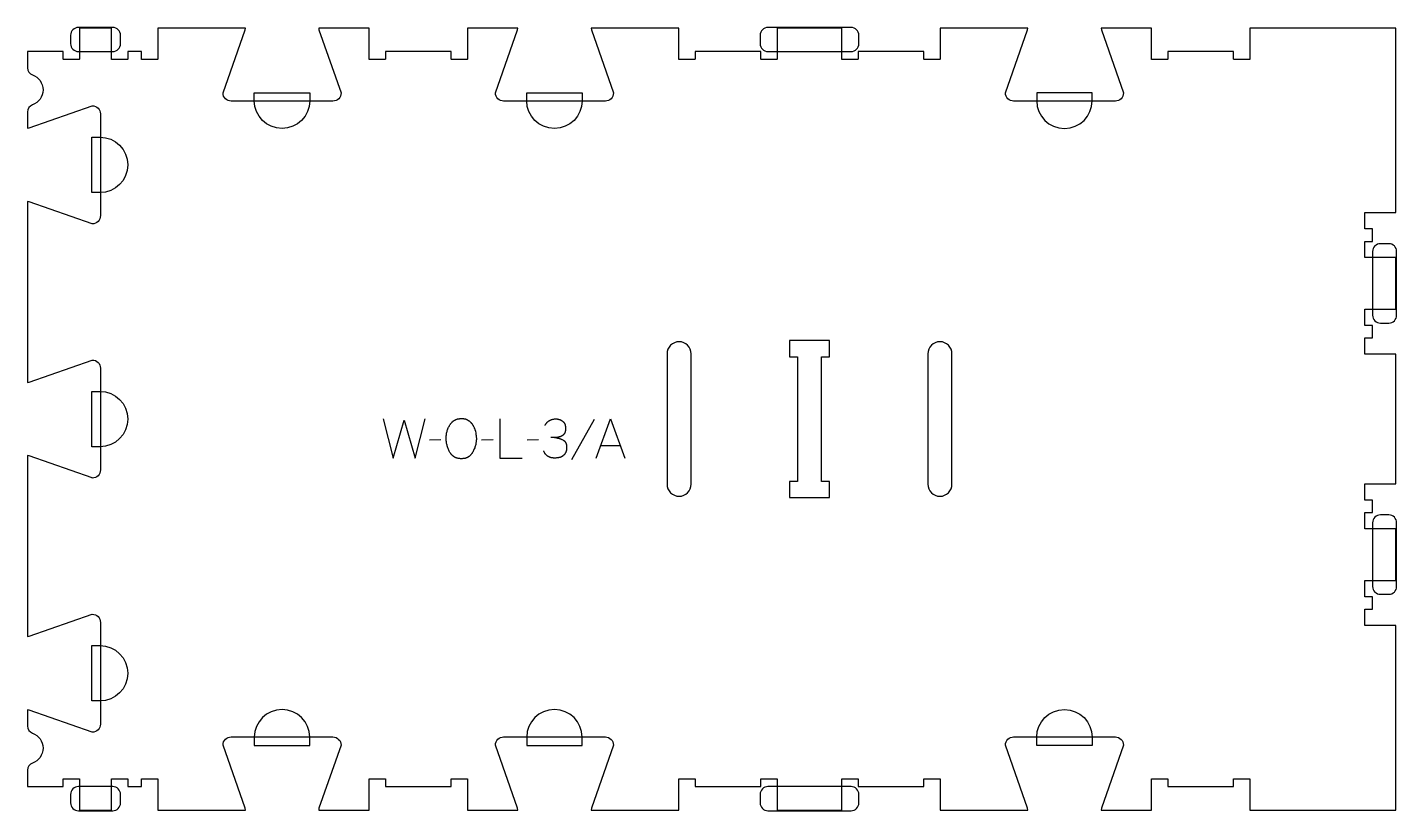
# Model space of a CAD drawing. Extents: x -537 to 513, y -300 to 300.
import ezdxf

# ---------------------------------------------------------------- set-up
doc = ezdxf.new("R2010")
doc.units = 0
for name, color, linetype in [('1_ANYTOOL_1MMDEEP_LABELS_S', 2, 'CONTINUOUS'), ('3_ANYTOOL_CUTTHROUGH_INSID', 4, 'CONTINUOUS'), ('4_ANYTOOL_CUTTHROUGH_OUTSI', 5, 'CONTINUOUS'), ('5_ANYTOOL_HALF_MILL_9MM_IN', 3, 'CONTINUOUS')]:
    doc.layers.add(name, color=color, linetype=linetype)

msp = doc.modelspace()

# ---------------------------------------------------------------- linework, layer by layer
at = {"layer": '1_ANYTOOL_1MMDEEP_LABELS_S'}
for p, q in [((-102.4, -0.5), (-119.6, -31.2)), ((-219.8, -16.1), (-228.6, -16.2)), ((-179.8, -16.1), (-188.6, -16.2)), ((-144.9, -16.1), (-153.7, -16.2)), ((-97.2, -20.4), (-82.3, -20.4))]:
    msp.add_line(p, q, dxfattribs=at)
msp.add_lwpolyline([(-203.8, 0.3), (-203.4, 0.3), (-203, 0.3), (-202.7, 0.3), (-202.5, 0.3), (-202.3, 0.2), (-202.1, 0.2), (-202, 0.2), (-201.8, 0.2), (-201.6, 0.1), (-201.5, 0.1), (-201.3, 0.1), (-201.1, 0), (-201, 0), (-200.8, -0.1), (-200.7, -0.1), (-200.5, -0.2), (-200.4, -0.2), (-200.2, -0.3), (-200.1, -0.4), (-199.9, -0.4), (-199.8, -0.5), (-199.6, -0.6), (-199.5, -0.6), (-199.3, -0.7), (-199.2, -0.8), (-199.1, -0.9), (-198.9, -1), (-198.8, -1.1), (-198.4, -1.3), (-198.1, -1.5), (-197.9, -1.7), (-197.7, -1.9), (-197.4, -2.1), (-197.2, -2.4), (-197, -2.6), (-196.7, -2.8), (-196.5, -3.1), (-196.3, -3.3), (-196.1, -3.5), (-195.9, -3.8), (-195.8, -4.1), (-195.6, -4.3), (-195.4, -4.6), (-195.1, -5.2), (-194.9, -5.5), (-194.7, -5.8), (-194.6, -6.1), (-194.4, -6.4), (-194.3, -6.7), (-194.2, -7), (-194, -7.3), (-193.9, -7.6), (-193.8, -7.9), (-193.7, -8.2), (-193.6, -8.6), (-193.5, -8.9), (-193.4, -9.2), (-193.3, -9.6), (-193.1, -10.6), (-193, -11.3), (-192.9, -11.9), (-192.8, -12.6), (-192.7, -13.2), (-192.7, -13.9), (-192.6, -14.5), (-192.6, -15.2), (-192.6, -15.8), (-192.7, -16.4), (-192.7, -17.1), (-192.8, -17.7), (-192.9, -18.4), (-193, -19), (-193.1, -19.6), (-193.3, -20.3), (-193.5, -20.9), (-193.7, -21.5), (-193.9, -22.2), (-194.2, -22.8), (-194.5, -23.5), (-194.7, -24.1), (-195.1, -24.7), (-195.4, -25.4), (-195.6, -25.7), (-195.8, -26), (-195.9, -26.3), (-196.1, -26.6), (-196.3, -26.8), (-196.5, -27.1), (-196.8, -27.4), (-197, -27.6), (-197.1, -27.7), (-197.2, -27.8), (-197.3, -28), (-197.4, -28.1), (-197.5, -28.2), (-197.7, -28.3), (-197.8, -28.4), (-197.9, -28.5), (-198, -28.6), (-198.2, -28.7), (-198.3, -28.8), (-198.4, -28.9), (-198.5, -28.9), (-198.7, -29), (-198.8, -29.1), (-198.9, -29.2), (-199.1, -29.3), (-199.2, -29.4), (-199.4, -29.4), (-199.5, -29.5), (-199.6, -29.6), (-199.8, -29.6), (-199.9, -29.7), (-200.1, -29.8), (-200.2, -29.8), (-200.4, -29.9), (-200.5, -29.9), (-200.7, -30), (-201, -30.1), (-201.3, -30.2), (-201.6, -30.2), (-202, -30.3), (-202.3, -30.3), (-202.7, -30.4), (-203, -30.4), (-203.4, -30.5), (-203.7, -30.5), (-204.1, -30.5), (-204.5, -30.5), (-204.9, -30.5), (-205.2, -30.4), (-205.6, -30.4), (-205.9, -30.3), (-206.3, -30.3), (-206.6, -30.2), (-207, -30.1), (-207.3, -30.1), (-207.6, -30), (-207.8, -29.9), (-207.9, -29.9), (-208.1, -29.8), (-208.3, -29.7), (-208.4, -29.7), (-208.6, -29.6), (-208.7, -29.5), (-208.9, -29.5), (-209, -29.4), (-209.1, -29.3), (-209.3, -29.3), (-209.4, -29.2), (-209.6, -29.1), (-209.7, -29), (-209.8, -28.9), (-210, -28.8), (-210.1, -28.7), (-210.2, -28.6), (-210.4, -28.5), (-210.5, -28.4), (-210.6, -28.3), (-210.7, -28.2), (-210.9, -28.1), (-211, -28), (-211.1, -27.9), (-211.2, -27.8), (-211.3, -27.7), (-211.5, -27.6), (-211.6, -27.4), (-211.7, -27.3), (-211.9, -27), (-212.1, -26.8), (-212.3, -26.5), (-212.5, -26.2), (-212.7, -25.9), (-212.9, -25.6), (-213.1, -25.3), (-213.4, -24.6), (-213.7, -24), (-214, -23.3), (-214.3, -22.7), (-214.5, -22), (-214.7, -21.4), (-214.9, -20.7), (-215.1, -20.1), (-215.3, -19.4), (-215.4, -18.8), (-215.5, -18.1), (-215.6, -17.5), (-215.7, -16.8), (-215.8, -16.2), (-215.8, -15.5), (-215.8, -14.9), (-215.8, -14.2), (-215.8, -13.5), (-215.7, -12.8), (-215.6, -12.1), (-215.5, -11.5), (-215.4, -10.8), (-215.2, -10.1), (-215.1, -9.5), (-214.9, -8.8), (-214.7, -8.2), (-214.4, -7.6), (-214.2, -6.9), (-213.9, -6.3), (-213.6, -5.7), (-213.3, -5.1), (-212.9, -4.5), (-212.7, -4.2), (-212.5, -3.9), (-212.4, -3.6), (-212.1, -3.4), (-211.9, -3.1), (-211.7, -2.9), (-211.5, -2.6), (-211.3, -2.4), (-211.1, -2.3), (-211, -2.2), (-210.9, -2.1), (-210.8, -1.9), (-210.7, -1.8), (-210.5, -1.7), (-210.4, -1.6), (-210.3, -1.5), (-210.1, -1.5), (-210, -1.4), (-209.9, -1.3), (-209.7, -1.2), (-209.6, -1.1), (-209.5, -1), (-209.3, -0.9), (-209.2, -0.9), (-209, -0.8), (-208.9, -0.7), (-208.6, -0.6), (-208.3, -0.5), (-208, -0.3), (-207.7, -0.2), (-207.3, -0.1), (-207, 0), (-206.7, 0), (-206.3, 0.1), (-206, 0.2), (-205.6, 0.2), (-205.3, 0.3), (-204.9, 0.3), (-204.5, 0.3), (-204.1, 0.3)], close=True, dxfattribs=at)
for points in [[(-264.2, 0), (-256.5, -30), (-248, -0.9), (-239.5, -30), (-232, 0)], [(-174.7, 0), (-174.7, -30), (-157.6, -30)], [(-139.9, -4.9), (-139.8, -4.6), (-139.6, -4.3), (-139.4, -4), (-139.3, -3.8), (-139.1, -3.5), (-138.9, -3.3), (-138.7, -3), (-138.6, -2.9), (-138.5, -2.8), (-138.4, -2.7), (-138.3, -2.5), (-138.2, -2.4), (-138.1, -2.3), (-138, -2.2), (-137.9, -2.1), (-137.7, -2), (-137.6, -1.9), (-137.5, -1.8), (-137.4, -1.7), (-137.3, -1.6), (-137.2, -1.6), (-137, -1.5), (-136.9, -1.4), (-136.8, -1.3), (-136.7, -1.2), (-136.5, -1.2), (-136.4, -1.1), (-136.3, -1), (-136.1, -0.9), (-136, -0.9), (-135.9, -0.8), (-135.7, -0.8), (-135.6, -0.7), (-135.4, -0.6), (-135.3, -0.6), (-135.2, -0.5), (-135, -0.5), (-134.9, -0.4), (-134.7, -0.4), (-134.4, -0.3), (-134.1, -0.2), (-133.8, -0.2), (-133.5, -0.1), (-133.1, -0.1), (-132.8, 0), (-132.5, 0), (-132.1, 0), (-131.8, 0), (-131.5, 0), (-131.3, 0), (-131.1, 0), (-130.9, 0), (-130.7, 0), (-130.5, -0.1), (-130.3, -0.1), (-130.1, -0.1), (-130, -0.1), (-129.8, -0.2), (-129.6, -0.2), (-129.4, -0.3), (-129.2, -0.3), (-129, -0.4), (-128.9, -0.4), (-128.7, -0.5), (-128.5, -0.5), (-128.4, -0.6), (-128.2, -0.7), (-128, -0.7), (-127.9, -0.8), (-127.7, -0.9), (-127.6, -1), (-127.4, -1.1), (-127.3, -1.2), (-127.1, -1.2), (-127, -1.3), (-126.8, -1.4), (-126.7, -1.5), (-126.5, -1.7), (-126.4, -1.8), (-126.3, -1.9), (-126.1, -2), (-126, -2.1), (-125.9, -2.3), (-125.8, -2.4), (-125.7, -2.5), (-125.5, -2.6), (-125.4, -2.8), (-125.3, -2.9), (-125.2, -3.1), (-125.1, -3.2), (-125.1, -3.4), (-125, -3.5), (-124.9, -3.7), (-124.8, -3.8), (-124.7, -4), (-124.7, -4.2), (-124.6, -4.3), (-124.6, -4.5), (-124.5, -4.7), (-124.4, -4.9), (-124.4, -5), (-124.4, -5.2), (-124.3, -5.4), (-124.3, -5.6), (-124.3, -5.8), (-124.2, -6), (-124.2, -6.2), (-124.2, -6.4), (-124.2, -6.6), (-124.2, -6.8), (-124.2, -7), (-124.2, -7.6), (-124.2, -7.9), (-124.2, -8.2), (-124.2, -8.6), (-124.3, -8.9), (-124.3, -9), (-124.3, -9.1), (-124.4, -9.3), (-124.4, -9.4), (-124.4, -9.6), (-124.5, -9.7), (-124.5, -9.8), (-124.5, -10), (-124.6, -10.1), (-124.6, -10.2), (-124.7, -10.3), (-124.7, -10.4), (-124.8, -10.6), (-124.8, -10.7), (-124.9, -10.8), (-124.9, -10.9), (-125, -11), (-125.1, -11.1), (-125.1, -11.2), (-125.2, -11.3), (-125.3, -11.4), (-125.3, -11.5), (-125.5, -11.7), (-125.6, -11.8), (-125.8, -12), (-125.9, -12.2), (-126, -12.2), (-126.1, -12.3), (-126.2, -12.4), (-126.3, -12.5), (-126.4, -12.5), (-126.4, -12.6), (-126.5, -12.7), (-126.6, -12.7), (-126.7, -12.8), (-126.8, -12.9), (-126.9, -12.9), (-127, -13), (-127.1, -13), (-127.2, -13.1), (-127.3, -13.1), (-127.4, -13.2), (-127.5, -13.2), (-127.6, -13.3), (-127.7, -13.3), (-127.8, -13.4), (-127.9, -13.4), (-128, -13.5), (-128.2, -13.5), (-128.4, -13.6), (-128.6, -13.7), (-128.9, -13.7), (-129.1, -13.8), (-129.3, -13.9), (-129.5, -13.9), (-129.8, -14), (-130, -14), (-130.2, -14), (-130.5, -14.1), (-130.7, -14.1), (-130.9, -14.1), (-131.2, -14.2), (-131.4, -14.2), (-131.7, -14.2), (-131.9, -14.2), (-135.6, -14.2)], [(-100.7, -30), (-89.8, 0), (-78.7, -30)], [(-132.8, -14.2), (-132.4, -14.3), (-132, -14.3), (-131.5, -14.3), (-131.1, -14.4), (-130.7, -14.5), (-130.3, -14.6), (-129.9, -14.6), (-129.5, -14.8), (-129, -14.9), (-128.7, -15), (-128.3, -15.1), (-127.9, -15.3), (-127.5, -15.4), (-127.1, -15.6), (-126.7, -15.8), (-126.4, -16), (-126.2, -16.1), (-126, -16.2), (-125.9, -16.2), (-125.8, -16.3), (-125.7, -16.4), (-125.7, -16.4), (-125.6, -16.5), (-125.5, -16.5), (-125.4, -16.6), (-125.4, -16.7), (-125.3, -16.7), (-125.2, -16.8), (-125.1, -16.8), (-125.1, -16.9), (-125, -17), (-124.9, -17.1), (-124.9, -17.1), (-124.8, -17.2), (-124.7, -17.3), (-124.7, -17.3), (-124.6, -17.4), (-124.6, -17.5), (-124.5, -17.6), (-124.4, -17.6), (-124.4, -17.7), (-124.3, -17.8), (-124.3, -17.9), (-124.2, -18), (-124.2, -18.1), (-124.1, -18.2), (-124.1, -18.2), (-124, -18.3), (-124, -18.4), (-124, -18.5), (-123.9, -18.6), (-123.9, -18.7), (-123.8, -18.9), (-123.7, -19.1), (-123.7, -19.3), (-123.6, -19.5), (-123.6, -19.7), (-123.5, -19.9), (-123.5, -20.1), (-123.5, -20.4), (-123.4, -20.6), (-123.4, -20.8), (-123.4, -21.1), (-123.4, -21.3), (-123.4, -21.6), (-123.4, -21.8), (-123.4, -22.1), (-123.4, -22.4), (-123.4, -22.6), (-123.5, -22.9), (-123.5, -23.2), (-123.5, -23.4), (-123.6, -23.6), (-123.6, -23.9), (-123.6, -24.1), (-123.7, -24.4), (-123.7, -24.6), (-123.8, -24.8), (-123.9, -25), (-123.9, -25.2), (-124, -25.4), (-124.1, -25.6), (-124.2, -25.8), (-124.3, -26), (-124.4, -26.2), (-124.5, -26.4), (-124.6, -26.5), (-124.7, -26.7), (-124.8, -26.9), (-124.9, -27), (-125, -27.2), (-125.2, -27.4), (-125.2, -27.4), (-125.3, -27.5), (-125.4, -27.6), (-125.4, -27.6), (-125.5, -27.7), (-125.6, -27.8), (-125.7, -27.8), (-125.7, -27.9), (-125.9, -28), (-126, -28.1), (-126.2, -28.3), (-126.4, -28.4), (-126.5, -28.5), (-126.7, -28.6), (-126.9, -28.7), (-127.1, -28.8), (-127.2, -28.9), (-127.4, -29), (-127.6, -29.1), (-127.8, -29.2), (-128, -29.2), (-128.2, -29.3), (-128.4, -29.4), (-128.6, -29.4), (-128.8, -29.5), (-129, -29.6), (-129.3, -29.6), (-129.5, -29.7), (-129.7, -29.7), (-129.9, -29.8), (-130.2, -29.8), (-130.4, -29.8), (-130.6, -29.9), (-131.1, -29.9), (-131.6, -30), (-132.1, -30), (-132.7, -30), (-133, -30), (-133.4, -30), (-133.8, -29.9), (-134.1, -29.9), (-134.5, -29.9), (-134.7, -29.8), (-134.8, -29.8), (-135, -29.8), (-135.2, -29.7), (-135.3, -29.7), (-135.5, -29.6), (-135.7, -29.6), (-135.8, -29.5), (-136, -29.5), (-136.1, -29.4), (-136.3, -29.4), (-136.4, -29.3), (-136.6, -29.3), (-136.7, -29.2), (-136.9, -29.1), (-137, -29.1), (-137.2, -29), (-137.3, -28.9), (-137.4, -28.8), (-137.6, -28.7), (-137.7, -28.7), (-137.8, -28.6), (-138, -28.5), (-138.1, -28.4), (-138.2, -28.3), (-138.4, -28.2), (-138.5, -28.1), (-138.6, -28), (-138.7, -27.9), (-138.8, -27.8), (-138.9, -27.7), (-139.1, -27.5), (-139.2, -27.4), (-139.3, -27.3), (-139.4, -27.2), (-139.5, -27.1), (-139.6, -26.9), (-139.7, -26.8), (-139.8, -26.7), (-139.9, -26.5), (-140, -26.4), (-140.1, -26.2), (-140.2, -26.1), (-140.3, -25.9), (-140.4, -25.6), (-140.6, -25.3), (-140.8, -25), (-140.9, -24.7), (-141.1, -24.3)]]:
    msp.add_lwpolyline(points, dxfattribs=at)
at = {"layer": '3_ANYTOOL_CUTTHROUGH_INSID'}
for points in [[(-27.9, -50), (-27.9, 50, 1), (-46.4, 50), (-46.4, -50, 1)], [(153.6, -50, 1), (172.1, -50), (172.1, 50, 1), (153.6, 50)]]:
    msp.add_lwpolyline(points, format="xyb", close=True, dxfattribs=at)
msp.add_lwpolyline([(78.1, 60.2), (47.6, 60.2), (47.6, 47.7), (53.6, 47.7), (53.6, -47.8), (47.6, -47.8), (47.6, -60.3), (78.1, -60.3), (78.1, -47.8), (72.1, -47.8), (72.1, 47.7), (78.1, 47.7)], close=True, dxfattribs=at)
at = {"layer": '4_ANYTOOL_CUTTHROUGH_OUTSI'}
msp.add_lwpolyline([(-104.6, 299.7), (-104.4, 298.4), (-87.5, 250.1), (-87.5, 250, -0.414214), (-93.7, 243.7), (-171.7, 243.7, -0.414214), (-178, 250), (-178, 250.1), (-161.1, 298.4), (-160.8, 299.7), (-199.4, 299.7), (-199.4, 276, -0.414214), (-199.7, 275.7), (-211.7, 275.7, -0.414214), (-211.9, 276), (-211.9, 281.7), (-262.4, 281.7), (-262.4, 276, -0.414214), (-262.7, 275.7), (-274.7, 275.7, -0.414214), (-274.9, 276), (-274.9, 299.7), (-313.5, 299.7), (-313.3, 298.4), (-296.4, 250.1), (-296.4, 250, -0.414214), (-302.6, 243.7), (-380.6, 243.7, -0.414214), (-386.9, 250), (-386.9, 250.1), (-370, 298.4), (-369.7, 299.7), (-436.9, 299.7), (-436.9, 276, -0.414214), (-437.2, 275.7), (-449.2, 275.7, -0.414214), (-449.4, 276), (-449.4, 281.7), (-459.9, 281.7), (-459.9, 276, -0.414214), (-460.2, 275.7), (-472.2, 275.7, -0.414214), (-472.4, 276), (-472.4, 299.7), (-496.9, 299.7), (-496.9, 276, -0.414214), (-497.2, 275.7), (-509.2, 275.7, -0.414214), (-509.4, 276), (-509.4, 281.7), (-536.9, 281.7), (-536.9, 269.3, 0.317837), (-533.1, 263.9, -0.707107), (-533.1, 240.8, 0.317837), (-536.9, 235.4), (-536.9, 223), (-535.5, 223.2), (-487.3, 240.1), (-487.2, 240.1, -0.414214), (-480.9, 233.9), (-480.9, 155.9, -0.414214), (-487.2, 149.6), (-487.3, 149.7), (-535.5, 166.6), (-536.9, 166.8), (-536.9, 28.1), (-535.5, 28.3), (-487.3, 45.2), (-487.2, 45.2, -0.414214), (-480.9, 39), (-480.9, -39, -0.414214), (-487.2, -45.3), (-487.3, -45.2), (-535.5, -28.3), (-536.9, -28.1), (-536.9, -166.8), (-535.5, -166.6), (-487.3, -149.7), (-487.2, -149.7, -0.414214), (-480.9, -155.9), (-480.9, -233.9, -0.414214), (-487.2, -240.2), (-487.3, -240.1), (-535.5, -223.2), (-536.9, -223), (-536.9, -235.4, 0.317837), (-533.1, -240.8, -0.707107), (-533.1, -263.9, 0.317837), (-536.9, -269.3), (-536.9, -281.8), (-509.4, -281.8), (-509.4, -276, -0.414214), (-509.2, -275.8), (-497.2, -275.8, -0.414214), (-496.9, -276), (-496.9, -299.8), (-472.4, -299.8), (-472.4, -276, -0.414214), (-472.2, -275.8), (-460.2, -275.8, -0.414214), (-459.9, -276), (-459.9, -281.8), (-449.4, -281.8), (-449.4, -276, -0.414214), (-449.2, -275.8), (-437.2, -275.8, -0.414214), (-436.9, -276), (-436.9, -299.8), (-369.7, -299.8), (-370, -298.4), (-386.9, -250.1), (-386.9, -250, -0.414214), (-380.6, -243.8), (-302.6, -243.8, -0.414214), (-296.4, -250), (-296.4, -250.1), (-313.3, -298.4), (-313.5, -299.8), (-274.9, -299.8), (-274.9, -276, -0.414214), (-274.7, -275.8), (-262.7, -275.8, -0.414214), (-262.4, -276), (-262.4, -281.8), (-211.9, -281.8), (-211.9, -276, -0.414214), (-211.7, -275.8), (-199.7, -275.8, -0.414214), (-199.4, -276), (-199.4, -299.8), (-160.8, -299.8), (-161.1, -298.4), (-178, -250.1), (-178, -250, -0.414214), (-171.7, -243.8), (-93.7, -243.8, -0.414214), (-87.5, -250), (-87.5, -250.1), (-104.4, -298.4), (-104.6, -299.8), (-37.4, -299.8), (-37.4, -276, -0.414214), (-37.2, -275.8), (-25.2, -275.8, -0.414214), (-24.9, -276), (-24.9, -281.8), (25.6, -281.8), (25.6, -276, -0.414214), (25.8, -275.8), (37.8, -275.8, -0.414214), (38.1, -276), (38.1, -299.8), (87.6, -299.8), (87.6, -276, -0.414214), (87.8, -275.8), (99.8, -275.8, -0.414214), (100.1, -276), (100.1, -281.8), (150.6, -281.8), (150.6, -276, -0.414214), (150.8, -275.8), (162.8, -275.8, -0.414214), (163.1, -276), (163.1, -299.8), (230.3, -299.8), (230, -298.4), (213.1, -250.1), (213.1, -250, -0.414214), (219.4, -243.8), (297.4, -243.8, -0.414214), (303.6, -250), (303.6, -250.1), (286.7, -298.4), (286.5, -299.8), (325.1, -299.8), (325.1, -276, -0.414214), (325.3, -275.8), (337.3, -275.8, -0.414214), (337.6, -276), (337.6, -281.8), (388.1, -281.8), (388.1, -276, -0.414214), (388.3, -275.8), (400.3, -275.8, -0.414214), (400.6, -276), (400.6, -299.8), (512.6, -299.8), (512.6, -158.3), (488.8, -158.3, -0.414214), (488.6, -158), (488.6, -146, -0.414214), (488.8, -145.8), (494.6, -145.8), (494.6, -136.3), (488.8, -136.3, -0.414214), (488.6, -136), (488.6, -124, -0.414214), (488.8, -123.8), (512.6, -123.8), (512.6, -84.3), (488.8, -84.3, -0.414214), (488.6, -84), (488.6, -72, -0.414214), (488.8, -71.8), (494.6, -71.8), (494.6, -62.3), (488.8, -62.3, -0.414214), (488.6, -62), (488.6, -50, -0.414214), (488.8, -49.8), (512.6, -49.8), (512.6, 49.7), (488.8, 49.7, -0.414214), (488.6, 50), (488.6, 62, -0.414214), (488.8, 62.2), (494.6, 62.2), (494.6, 71.7), (488.8, 71.7, -0.414214), (488.6, 72), (488.6, 84, -0.414214), (488.8, 84.2), (512.6, 84.2), (512.6, 123.7), (488.8, 123.7, -0.414214), (488.6, 124), (488.6, 136, -0.414214), (488.8, 136.2), (494.6, 136.2), (494.6, 145.7), (488.8, 145.7, -0.414214), (488.6, 146), (488.6, 158, -0.414214), (488.8, 158.2), (512.6, 158.2), (512.6, 299.7), (400.6, 299.7), (400.6, 276, -0.414214), (400.3, 275.7), (388.3, 275.7, -0.414214), (388.1, 276), (388.1, 281.7), (337.6, 281.7), (337.6, 276, -0.414214), (337.3, 275.7), (325.3, 275.7, -0.414214), (325.1, 276), (325.1, 299.7), (286.5, 299.7), (286.7, 298.4), (303.6, 250.1), (303.6, 250, -0.414214), (297.4, 243.7), (219.4, 243.7, -0.414214), (213.1, 250), (213.1, 250.1), (230, 298.4), (230.3, 299.7), (163.1, 299.7), (163.1, 276, -0.414214), (162.8, 275.7), (150.8, 275.7, -0.414214), (150.6, 276), (150.6, 281.7), (100.1, 281.7), (100.1, 276, -0.414214), (99.8, 275.7), (87.8, 275.7, -0.414214), (87.6, 276), (87.6, 299.7), (38.1, 299.7), (38.1, 276, -0.414214), (37.8, 275.7), (25.8, 275.7, -0.414214), (25.6, 276), (25.6, 281.7), (-24.9, 281.7), (-24.9, 276, -0.414214), (-25.2, 275.7), (-37.2, 275.7, -0.414214), (-37.4, 276), (-37.4, 299.7)], format="xyb", close=True, dxfattribs=at)
at = {"layer": '5_ANYTOOL_HALF_MILL_9MM_IN'}
for points in [[(-497.8, 300.2, 0.414214), (-503.8, 294.2), (-503.8, 287.7, 0.414214), (-497.8, 281.7), (-471.5, 281.7, 0.414214), (-465.5, 287.7), (-465.5, 294.2, 0.414214), (-471.5, 300.2)], [(31, 300.2, 0.414214), (25, 294.2), (25, 287.7, 0.414214), (31, 281.7), (94.7, 281.7, 0.414214), (100.7, 287.7), (100.7, 294.2, 0.414214), (94.7, 300.2)], [(-320.4, 244, -1), (-362.9, 244), (-362.9, 250.2), (-320.4, 250.2)], [(-111.5, 244, -1), (-154, 244), (-154, 250.2), (-111.5, 250.2)], [(237.1, 244, 1), (279.6, 244), (279.6, 250.2), (237.1, 250.2)], [(-481.2, 216.1, -1), (-481.2, 173.6), (-487.4, 173.6), (-487.4, 216.1)], [(500.6, 134.4, 0.414214), (494.6, 128.4), (494.6, 79.6, 0.414214), (500.6, 73.6), (507.1, 73.6, 0.414214), (513.1, 79.6), (513.1, 128.4, 0.414214), (507.1, 134.4)], [(-481.2, 21.2, -1), (-481.2, -21.3), (-487.4, -21.3), (-487.4, 21.2)], [(500.6, -73.6, 0.414214), (494.6, -79.6), (494.6, -128.4, 0.414214), (500.6, -134.4), (507.1, -134.4, 0.414214), (513.1, -128.4), (513.1, -79.6, 0.414214), (507.1, -73.6)], [(-481.2, -173.7, -1), (-481.2, -216.2), (-487.4, -216.2), (-487.4, -173.7)], [(-320.4, -244, 1), (-362.9, -244), (-362.9, -250.3), (-320.4, -250.3)], [(-111.5, -244, 1), (-154, -244), (-154, -250.3), (-111.5, -250.3)], [(237.1, -244, -1), (279.6, -244), (279.6, -250.3), (237.1, -250.3)], [(-497.8, -281.8, 0.414214), (-503.8, -287.8), (-503.8, -294.3, 0.414214), (-497.8, -300.3), (-471.5, -300.3, 0.414214), (-465.5, -294.3), (-465.5, -287.8, 0.414214), (-471.5, -281.8)], [(31, -281.8, 0.414214), (25, -287.8), (25, -294.3, 0.414214), (31, -300.3), (94.7, -300.3, 0.414214), (100.7, -294.3), (100.7, -287.8, 0.414214), (94.7, -281.8)]]:
    msp.add_lwpolyline(points, format="xyb", close=True, dxfattribs=at)

doc.saveas('drawing.dxf')
